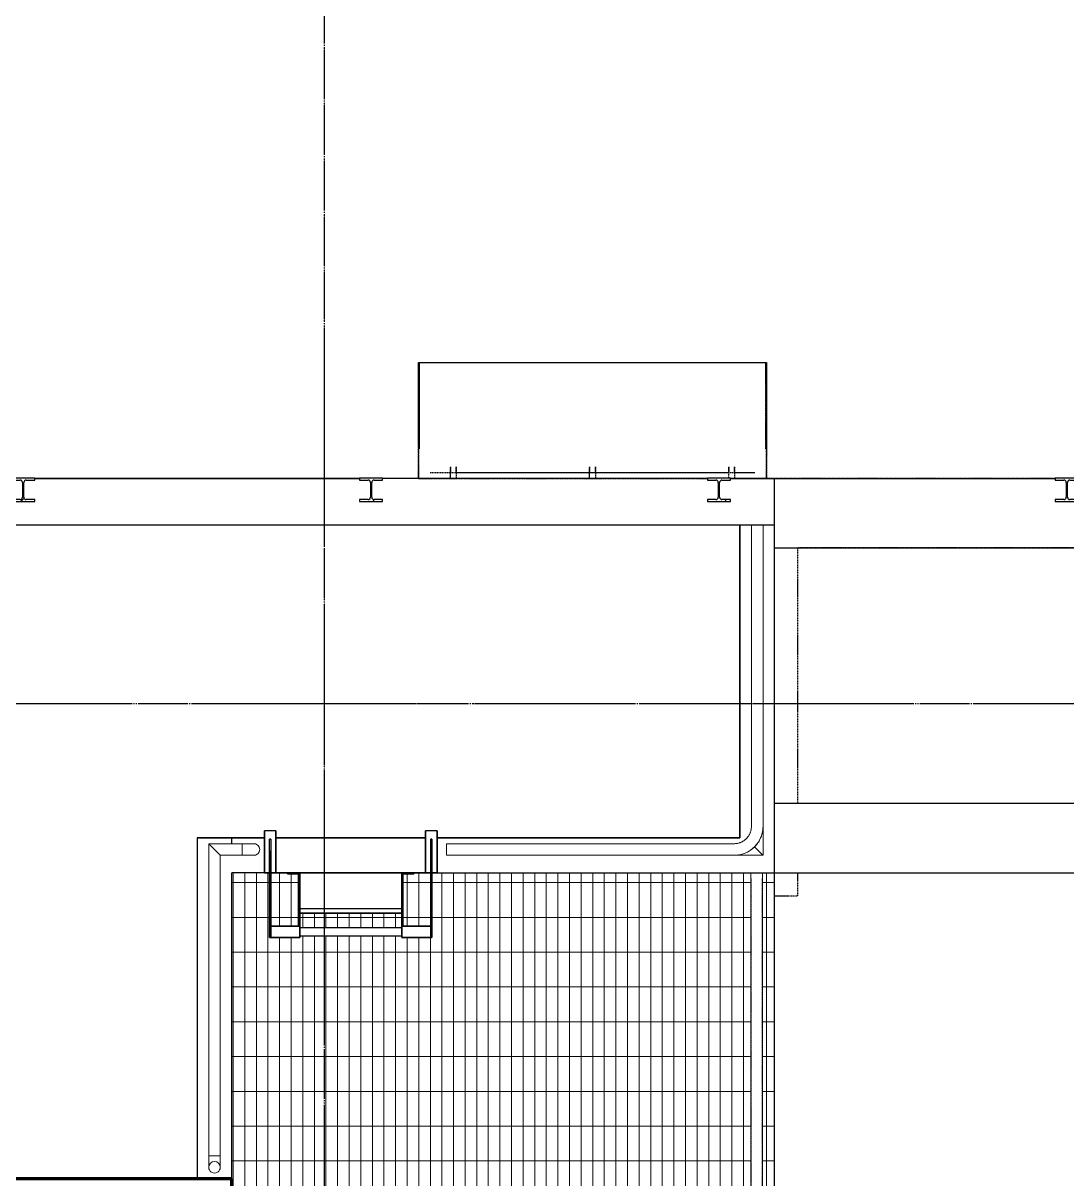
# Model space of a CAD drawing. Header units: millimetres. Extents: x -4391136 to -1798569, y -886572 to -291056.
# Drawn here: x -2736143 to -2731643, y -498699 to -493716 of the extents above; entities that cross this region are included whole.
import ezdxf
from ezdxf.enums import TextEntityAlignment as Align

# ---------------------------------------------------------------- set-up
doc = ezdxf.new("R2010")
doc.units = ezdxf.units.MM
for name, pattern in [('CENTER', [50.8, 31.75, -6.35, 6.35, -6.35]), ('TA_GL_000.70000', [1.925, 0.7, -0.175, 0.175, -0.175, 0.7]), ('Xref-C-1-PP17-AR-2214-01-B$0$DPA_Grid _ Level 100', [10, 5.5, -1.6, 1.3, -1.6]), ('Xref-C-1-PP17-AR-2214-01-B$0$Hidden', [7.1438, 4.7625, -2.3813])]:
    doc.linetypes.add(name, pattern=pattern)
doc.layers.add('000 - 0_HIDE_OBJ_FRAMING_DEF_DIMS', color=7, linetype='Continuous', plot=False)
for name, color, linetype in [('000 - 0_SYM_DWG_GRID-BUBBLE_MAIN_COLOR_1', 7, 'Continuous'), ('000 - 0_SYM_DWG_GRIDLINE_MAIN_COLOR_251', 7, 'Continuous'), ('000 - GRID', 7, 'CENTER'), ('_PP-Dim', 7, 'Continuous'), ('Xref-C-1-PP17-AR-2214-01-B$0$A-DETL', 7, 'Continuous'), ('Xref-C-1-PP17-AR-2214-01-B$0$A-DETL-MBND', 7, 'Xref-C-1-PP17-AR-2214-01-B$0$Hidden'), ('Xref-C-1-PP17-AR-2214-01-B$0$A-FLOR-E', 7, 'Continuous'), ('Xref-C-1-PP17-AR-2214-01-B$0$A-FLOR-HRAL', 7, 'Continuous'), ('Xref-C-1-PP17-AR-2214-01-B$0$A-FLOR-PATT', 7, 'Continuous'), ('Xref-C-1-PP17-AR-2214-01-B$0$A-GENM', 7, 'Continuous'), ('Xref-C-1-PP17-AR-2214-01-B$0$A-Wall', 7, 'Continuous'), ('Xref-C-1-PP17-AR-2214-01-B$0$S-BEAM', 7, 'Continuous'), ('Xref-C-1-PP17-AR-2214-01-B$0$S-COLS', 7, 'Continuous'), ('Xref-C-1-PP17-AR-2214-01-B$0$S-COLS-E', 7, 'Continuous'), ('Xref-C-1-PP17-AR-2214-01-B$0$WALL-E', 7, 'Continuous')]:
    doc.layers.add(name, color=color, linetype=linetype)
doc.styles.add('Arial', font='arial.ttf', dxfattribs={"height": 1500})
doc.styles.add('TA', font='', dxfattribs={"height": 4.5})
doc.styles.get('TA').set_extended_font_data('Cordia New')

# ---------------------------------------------------------------- blocks, each defined once
blk = doc.blocks.new('*U1273')
at = {"layer": '000 - 0_SYM_DWG_GRIDLINE_MAIN_COLOR_251', "color": 7, "linetype": 'ByBlock', "ltscale": 5}
blk.add_line((20, 0), (-232, 0), dxfattribs=at)
at = {"color": 7, "style": 'TA', "flags": 1}
blk.add_attdef('LOCATION', (6, -6), '', height=4.5, rotation=270, dxfattribs=at)
at = {"layer": '000 - 0_SYM_DWG_GRID-BUBBLE_MAIN_COLOR_1', "color": 7, "style": 'Arial'}
blk.add_attdef('GRID-HEAD', text='', height=4, rotation=270, dxfattribs=at).set_placement((63.75, 0), align=Align.MIDDLE_CENTER)
blk = doc.blocks.new('*U1278')
at = {"layer": '000 - 0_SYM_DWG_GRIDLINE_MAIN_COLOR_251', "color": 7, "linetype": 'ByBlock', "ltscale": 5}
blk.add_line((30, 0), (-560.5, 0), dxfattribs=at)
at = {"layer": '000 - 0_SYM_DWG_GRIDLINE_MAIN_COLOR_251', "color": 7}
blk.add_point((-530.5, 0), dxfattribs=at)
at = {"color": 7, "style": 'TA', "flags": 1}
blk.add_attdef('LOCATION', (6, -6), '', height=4.5, rotation=270, dxfattribs=at)
at = {"layer": '000 - 0_SYM_DWG_GRID-BUBBLE_MAIN_COLOR_1', "color": 7, "style": 'Arial'}
blk.add_attdef('GRID-HEAD', text='', height=4, rotation=180, dxfattribs=at).set_placement((73.75, 0), align=Align.MIDDLE_CENTER)
blk = doc.blocks.new('W-1-PP17-ENT2_REV00_20260526-152343_LOPF_MAIN_DIMS')
at = {"layer": '000 - GRID', "color": 7, "linetype": 'TA_GL_000.70000'}
for name, p, xscale, yscale, zscale, rotation in [('*U1273', (0, 0), 50.00000000000038, 50.00000000000038, 50.00000000000038, 90), ('*U1278', (-26525, -5300), 50.00000000000036, 50.00000000000036, 50.00000000000036, 180)]:
    blk.add_blockref(name, p, dxfattribs=dict(at, xscale=xscale, yscale=yscale, zscale=zscale, rotation=rotation))
blk = doc.blocks.new('Xref-C-1-PP17-AR-2214-01-B$0$Handrail Type - Handrail_Internal_-V70-ENTRANCE 2 - LOWER ROOF FLOOR PLAN01-flat-1')
at = {"layer": 'Xref-C-1-PP17-AR-2214-01-B$0$A-FLOR-HRAL', "color": 7, "lineweight": 9}
for p, q in [((-2733002.7, -495978.9), (-2733002.7, -495903.9)), ((-2732952.7, -495978.9), (-2732952.7, -495903.9)), ((-2733002.7, -497178.9), (-2733002.7, -495978.9)), ((-2732952.7, -497303.9), (-2732952.7, -495978.9)), ((-2734292.7, -497253.9), (-2734217.7, -497253.9)), ((-2734217.7, -497253.9), (-2733077.7, -497253.9)), ((-2734292.7, -497303.9), (-2734217.7, -497303.9)), ((-2734217.7, -497303.9), (-2732952.7, -497303.9))]:
    blk.add_line(p, q, dxfattribs=at)
blk = doc.blocks.new('Xref-C-1-PP17-AR-2214-01-B$0$Handrail Type - Handrail_Internal_-27241056-ENTRANCE 2 - LOWER ROOF FLOOR PLAN01-flat-1')
at = {"layer": 'Xref-C-1-PP17-AR-2214-01-B$0$A-FLOR-HRAL', "color": 7, "lineweight": 9}
for p, q in [((-2733002.7, -495903.9), (-2733002.7, -495978.9)), ((-2732952.7, -495978.9), (-2732952.7, -495903.9)), ((-2733002.7, -495978.9), (-2733002.7, -497178.9)), ((-2732952.7, -497303.9), (-2732952.7, -495978.9)), ((-2734217.7, -497253.9), (-2734292.7, -497253.9)), ((-2733077.7, -497253.9), (-2734217.7, -497253.9)), ((-2732953.6, -497303.1), (-2732990, -497266.7)), ((-2732990, -497266.7), (-2732978.2, -497278.5)), ((-2732977.7, -497278.9), (-2732953.6, -497303.1)), ((-2734292.7, -497303.9), (-2734217.7, -497303.9)), ((-2734217.7, -497303.9), (-2732952.7, -497303.9))]:
    blk.add_line(p, q, dxfattribs=at)
blk = doc.blocks.new('Xref-C-1-PP17-AR-2214-01-B$0$Handrail Type - Handrail_Internal_-27064389-ENTRANCE 2 - LOWER ROOF FLOOR PLAN01-flat-1')
at = {"layer": 'Xref-C-1-PP17-AR-2214-01-B$0$A-DETL-MBND', "color": 7}
for p, q in [((-2733004.9, -497403.9), (-2733004.9, -497478.9)), ((-2732954.9, -497478.9), (-2732954.9, -497403.9)), ((-2733004.9, -497478.9), (-2733004.9, -501848.9)), ((-2732954.9, -501848.9), (-2732954.9, -497478.9)), ((-2733004.9, -501848.9), (-2733004.9, -501923.9)), ((-2732954.9, -501923.9), (-2732954.9, -501848.9))]:
    blk.add_line(p, q, dxfattribs=at)
blk = doc.blocks.new('Xref-C-1-PP17-AR-2214-01-B$0$DPA_RF_LEDGE - Ledge-27910332-ENTRANCE 2 - LOWER ROOF FLOOR PLAN01-flat-1')
at = {"layer": 'Xref-C-1-PP17-AR-2214-01-B$0$A-DETL-MBND', "color": 7}
for p, q in [((-625, 200), (-625, 600)), ((-625, 600), (-625, 575)), ((-625, 600), (-622, 600)), ((-625, 600), (-622, 600)), ((-622, 575), (-622, 600)), ((-622, 600), (-622, 227)), ((-622, 227), (-622, 600)), ((-622, 600), (-622, 575)), ((-622, 600), (872, 600)), ((-622, 600), (872, 600)), ((872, 227), (872, 600)), ((872, 600), (872, 575)), ((872, 600), (875, 600)), ((872, 600), (875, 600)), ((872, 575), (872, 600)), ((872, 600), (872, 227)), ((875, 575), (875, 600)), ((875, 600), (875, 200)), ((-625, 575), (-625, 565)), ((-625, 565), (-625, 100)), ((-622, 578), (-622, 597)), ((-622, 597), (-622, 227)), ((-622, 555), (-622, 580)), ((-622, 580), (-622, 555)), ((-622, 578), (-622, 557)), ((-622, 557), (-622, 578)), ((-622, 562), (-622, 578)), ((-622, 565), (-622, 575)), ((-622, 575), (-622, 565)), ((-622, 227), (-622, 565)), ((-622, 565), (-622, 227)), ((-622, 227), (-622, 562)), ((872, 227), (872, 597)), ((872, 597), (872, 578)), ((872, 555), (872, 580)), ((872, 580), (872, 555)), ((872, 578), (872, 557)), ((872, 557), (872, 578)), ((872, 578), (872, 562)), ((872, 575), (872, 565)), ((872, 565), (872, 575)), ((872, 565), (872, 227)), ((872, 227), (872, 565)), ((872, 562), (872, 227)), ((875, 565), (875, 575)), ((875, 100), (875, 565)), ((-625, 100), (-625, 200)), ((875, 200), (875, 100)), ((-487.5, 100), (-487.5, 150)), ((-487.5, 150), (-487.5, 125)), ((-462.5, 125), (-462.5, 150)), ((-462.5, 150), (-462.5, 100)), ((112.5, 100), (112.5, 150)), ((112.5, 150), (112.5, 125)), ((137.5, 125), (137.5, 150)), ((137.5, 150), (137.5, 100)), ((712.5, 100.5), (712.5, 150)), ((712.5, 150), (712.5, 125)), ((737.5, 125), (737.5, 150)), ((737.5, 150), (737.5, 100)), ((-622, 100), (-625, 100)), ((-625, 100), (-622, 100)), ((620, 100), (-622, 100)), ((-622, 100), (620, 100)), ((-622, 100), (620, 100)), ((-622, 100), (620, 100)), ((-575, 125), (-487.5, 125)), ((-575, 125), (825, 125)), ((-462.5, 100), (-487.5, 100)), ((-487.5, 100), (-462.5, 100)), ((-462.5, 125), (112.5, 125)), ((137.5, 100), (112.5, 100)), ((112.5, 100), (137.5, 100)), ((137.5, 125), (712.5, 125)), ((737.5, 100), (720, 100)), ((720, 100), (737.5, 100)), ((872, 100), (720, 100)), ((720, 100), (872, 100)), ((720, 100), (872, 100)), ((720, 100), (872, 100)), ((737.5, 125), (825, 125)), ((875, 100), (872, 100)), ((872, 100), (875, 100))]:
    blk.add_line(p, q, dxfattribs=at)
blk = doc.blocks.new('Xref-C-1-PP17-AR-2214-01-B$0$Top Rail Type - Top Rail_Internal_-V59-ENTRANCE 2 - LOWER ROOF FLOOR PLAN01-flat-1')
at = {"layer": 'Xref-C-1-PP17-AR-2214-01-B$0$A-FLOR-HRAL', "color": 7, "lineweight": 9}
for p, q in [((-2733002.7, -495878.9), (-2732952.7, -495878.9)), ((-2733002.7, -495978.9), (-2733002.7, -495878.9)), ((-2732952.7, -495978.9), (-2732952.7, -495878.9)), ((-2733002.7, -497178.9), (-2733002.7, -495978.9)), ((-2732952.7, -497178.9), (-2732952.7, -495978.9)), ((-2734317.7, -497253.9), (-2734317.7, -497303.9)), ((-2734317.7, -497253.9), (-2734217.7, -497253.9)), ((-2734217.7, -497253.9), (-2733077.7, -497253.9)), ((-2734317.7, -497303.9), (-2734217.7, -497303.9)), ((-2734217.7, -497303.9), (-2733077.7, -497303.9))]:
    blk.add_line(p, q, dxfattribs=at)
for radius in [125, 75]:
    blk.add_arc((-2733077.7, -497178.9), radius, 270, 0, dxfattribs=at)
blk = doc.blocks.new('Xref-C-1-PP17-AR-2214-01-B$0$Top Rail Type - Top Rail_Internal_-19709280-ENTRANCE 2 - LOWER ROOF FLOOR PLAN01-flat-1')
at = {"layer": 'Xref-C-1-PP17-AR-2214-01-B$0$A-FLOR-HRAL', "color": 7, "lineweight": 9}
for p, q in [((-2733002.7, -495978.9), (-2733002.7, -497178.9)), ((-2732952.7, -497178.9), (-2732952.7, -495978.9)), ((-2733077.7, -497253.9), (-2734217.7, -497253.9)), ((-2734217.7, -497303.9), (-2733077.7, -497303.9))]:
    blk.add_line(p, q, dxfattribs=at)
at = {"layer": 'Xref-C-1-PP17-AR-2214-01-B$0$A-FLOR-HRAL', "color": 7, "lineweight": 9, "flags": 128}
for points in [[(-2733002.7, -495903.9), (-2733002.7, -495904), (-2733002.7, -495904.2), (-2733002.7, -495904.5), (-2733002.7, -495904.9), (-2733002.7, -495905.4), (-2733002.7, -495906.1), (-2733002.7, -495906.9), (-2733002.7, -495907.8), (-2733002.7, -495908.8), (-2733002.7, -495909.9), (-2733002.7, -495911.1), (-2733002.7, -495912.4), (-2733002.7, -495913.9), (-2733002.7, -495915.4), (-2733002.7, -495917), (-2733002.7, -495918.8), (-2733002.7, -495920.6), (-2733002.7, -495922.6), (-2733002.7, -495924.6), (-2733002.7, -495926.7), (-2733002.7, -495928.9), (-2733002.7, -495931.2), (-2733002.7, -495933.5), (-2733002.7, -495935.9), (-2733002.7, -495938.4), (-2733002.7, -495941), (-2733002.7, -495943.6), (-2733002.7, -495946.3), (-2733002.7, -495949), (-2733002.7, -495951.8), (-2733002.7, -495954.6), (-2733002.7, -495957.4), (-2733002.7, -495960.3), (-2733002.7, -495963.3), (-2733002.7, -495966.2), (-2733002.7, -495969.2), (-2733002.7, -495972.1), (-2733002.7, -495975.1), (-2733002.7, -495978.1), (-2733002.7, -495978.9)], [(-2732952.7, -495978.9), (-2732952.7, -495975.9), (-2732952.7, -495973), (-2732952.7, -495970), (-2732952.7, -495967), (-2732952.7, -495964), (-2732952.7, -495961.1), (-2732952.7, -495958.2), (-2732952.7, -495955.4), (-2732952.7, -495952.5), (-2732952.7, -495949.7), (-2732952.7, -495947), (-2732952.7, -495944.3), (-2732952.7, -495941.7), (-2732952.7, -495939.1), (-2732952.7, -495936.6), (-2732952.7, -495934.2), (-2732952.7, -495931.8), (-2732952.7, -495929.5), (-2732952.7, -495927.3), (-2732952.7, -495925.1), (-2732952.7, -495923.1), (-2732952.7, -495921.1), (-2732952.7, -495919.3), (-2732952.7, -495917.5), (-2732952.7, -495915.8), (-2732952.7, -495914.3), (-2732952.7, -495912.8), (-2732952.7, -495911.4), (-2732952.7, -495910.2), (-2732952.7, -495909), (-2732952.7, -495908), (-2732952.7, -495907.1), (-2732952.7, -495906.3), (-2732952.7, -495905.6), (-2732952.7, -495905), (-2732952.7, -495904.6), (-2732952.7, -495904.3), (-2732952.7, -495904), (-2732952.7, -495904), (-2732952.7, -495903.9)], [(-2733077.7, -497303.9), (-2733072.7, -497303.8), (-2733067.8, -497303.5), (-2733062.8, -497303), (-2733057.8, -497302.4), (-2733052.9, -497301.5), (-2733048, -497300.4), (-2733043.2, -497299.1), (-2733038.4, -497297.6), (-2733033.7, -497295.9), (-2733029.1, -497294.1), (-2733024.5, -497292), (-2733020, -497289.8), (-2733015.6, -497287.4), (-2733011.3, -497284.9), (-2733007.2, -497282.1), (-2733003.1, -497279.2), (-2732999.1, -497276.1), (-2732995.3, -497272.9), (-2732991.6, -497269.6), (-2732988.1, -497266), (-2732984.7, -497262.4), (-2732981.4, -497258.6), (-2732978.3, -497254.7), (-2732975.3, -497250.6), (-2732972.6, -497246.5), (-2732969.9, -497242.2), (-2732967.5, -497237.9), (-2732965.2, -497233.4), (-2732963.1, -497228.9), (-2732961.2, -497224.2), (-2732959.5, -497219.5), (-2732958, -497214.8), (-2732956.7, -497210), (-2732955.5, -497205.1), (-2732954.6, -497200.2), (-2732953.8, -497195.2), (-2732953.3, -497190.3), (-2732952.9, -497185.3), (-2732952.8, -497180.3), (-2732952.7, -497178.9)], [(-2733002.7, -497178.9), (-2733002.8, -497181.9), (-2733003, -497184.9), (-2733003.3, -497187.9), (-2733003.7, -497190.9), (-2733004.2, -497193.8), (-2733004.9, -497196.8), (-2733005.7, -497199.7), (-2733006.6, -497202.5), (-2733007.6, -497205.4), (-2733008.7, -497208.2), (-2733009.9, -497210.9), (-2733011.2, -497213.6), (-2733012.7, -497216.2), (-2733014.2, -497218.8), (-2733015.8, -497221.3), (-2733017.6, -497223.7), (-2733019.4, -497226.1), (-2733021.4, -497228.4), (-2733023.4, -497230.6), (-2733025.5, -497232.7), (-2733027.7, -497234.8), (-2733030, -497236.8), (-2733032.3, -497238.6), (-2733034.7, -497240.4), (-2733037.2, -497242.1), (-2733039.8, -497243.6), (-2733042.4, -497245.1), (-2733045.1, -497246.5), (-2733047.8, -497247.7), (-2733050.6, -497248.8), (-2733053.4, -497249.9), (-2733056.2, -497250.8), (-2733059.1, -497251.6), (-2733062.1, -497252.3), (-2733065, -497252.9), (-2733068, -497253.3), (-2733070.9, -497253.6), (-2733073.9, -497253.8), (-2733076.9, -497253.9), (-2733077.7, -497253.9)], [(-2734217.7, -497253.9), (-2734220.7, -497253.9), (-2734223.7, -497253.9), (-2734226.7, -497253.9), (-2734229.7, -497253.9), (-2734232.6, -497253.9), (-2734235.6, -497253.9), (-2734238.5, -497253.9), (-2734241.3, -497253.9), (-2734244.2, -497253.9), (-2734247, -497253.9), (-2734249.7, -497253.9), (-2734252.4, -497253.9), (-2734255, -497253.9), (-2734257.6, -497253.9), (-2734260.1, -497253.9), (-2734262.5, -497253.9), (-2734264.9, -497253.9), (-2734267.2, -497253.9), (-2734269.4, -497253.9), (-2734271.5, -497253.9), (-2734273.6, -497253.9), (-2734275.6, -497253.9), (-2734277.4, -497253.9), (-2734279.2, -497253.9), (-2734280.9, -497253.9), (-2734282.4, -497253.9), (-2734283.9, -497253.9), (-2734285.3, -497253.9), (-2734286.5, -497253.9), (-2734287.6, -497253.9), (-2734288.7, -497253.9), (-2734289.6, -497253.9), (-2734290.4, -497253.9), (-2734291.1, -497253.9), (-2734291.7, -497253.9), (-2734292.1, -497253.9), (-2734292.4, -497253.9), (-2734292.6, -497253.9), (-2734292.7, -497253.9), (-2734292.7, -497253.9)], [(-2734292.7, -497303.9), (-2734292.7, -497303.9), (-2734292.5, -497303.9), (-2734292.2, -497303.9), (-2734291.8, -497303.9), (-2734291.2, -497303.9), (-2734290.6, -497303.9), (-2734289.8, -497303.9), (-2734288.9, -497303.9), (-2734287.9, -497303.9), (-2734286.8, -497303.9), (-2734285.6, -497303.9), (-2734284.3, -497303.9), (-2734282.8, -497303.9), (-2734281.3, -497303.9), (-2734279.6, -497303.9), (-2734277.9, -497303.9), (-2734276.1, -497303.9), (-2734274.1, -497303.9), (-2734272.1, -497303.9), (-2734270, -497303.9), (-2734267.8, -497303.9), (-2734265.5, -497303.9), (-2734263.2, -497303.9), (-2734260.8, -497303.9), (-2734258.3, -497303.9), (-2734255.7, -497303.9), (-2734253.1, -497303.9), (-2734250.4, -497303.9), (-2734247.7, -497303.9), (-2734244.9, -497303.9), (-2734242.1, -497303.9), (-2734239.2, -497303.9), (-2734236.4, -497303.9), (-2734233.4, -497303.9), (-2734230.5, -497303.9), (-2734227.5, -497303.9), (-2734224.5, -497303.9), (-2734221.6, -497303.9), (-2734218.6, -497303.9), (-2734217.7, -497303.9)]]:
    blk.add_lwpolyline(points, dxfattribs=at)
blk = doc.blocks.new('Xref-C-1-PP17-AR-2214-01-B$0$H-Wide Flange-Column - H100x100x17_2-V86-ENTRANCE 2 - LOWER ROOF FLOOR PLAN01-flat-1')
at = {"layer": 'Xref-C-1-PP17-AR-2214-01-B$0$S-COLS-E', "lineweight": 9}
h = blk.add_hatch(dxfattribs=at)
h.set_pattern_fill('ACET-2D-FP_45', angle=180, style=0, pattern_type=2)
h.set_pattern_definition([(45, (2731642.74, 495728.44), (-251.44717, 251.44717), []), (45, (2731642.74, 496109.44), (-251.44717, 251.44717), [])])
h.paths.add_polyline_path([(-50, -50), (-0.1, -50), (50, -50), (50, -42), (13, -42), (5.9, -39.1), (3, -32), (3, 32), (5.9, 39.1), (13, 42), (50, 42), (50, 50), (-50, 50), (-50, 42), (-13, 42), (-5.9, 39.1), (-3, 32), (-3, -32), (-5.9, -39.1), (-13, -42), (-50, -42)])
at = {"layer": 'Xref-C-1-PP17-AR-2214-01-B$0$S-COLS', "color": 7}
for p, q in [((50, 50), (-50, 50)), ((-50, 50), (-50, 42)), ((50, 42), (50, 50)), ((-50, 42), (-13, 42)), ((-3, 32), (-3, -32)), ((3, -32), (3, 32)), ((13, 42), (50, 42)), ((-13, -42), (-50, -42)), ((-50, -42), (-50, -50)), ((50, -42), (13, -42)), ((50, -50), (50, -42)), ((-50, -50), (50, -50))]:
    blk.add_line(p, q, dxfattribs=at)
for centre, start, end in [((-13, 32), 0, 90), ((13, 32), 90, 180), ((-13, -32), 270, 0), ((13, -32), 180, 270)]:
    blk.add_arc(centre, 10, start, end, dxfattribs=at)
blk = doc.blocks.new('Xref-C-1-PP17-AR-2214-01-B$0$H-Wide Flange-Column - H100x100x17_2-V85-ENTRANCE 2 - LOWER ROOF FLOOR PLAN01-flat-1')
at = {"layer": 'Xref-C-1-PP17-AR-2214-01-B$0$S-COLS-E', "lineweight": 9}
h = blk.add_hatch(dxfattribs=at)
h.set_pattern_fill('ACET-2D-FP_44', angle=180, style=0, pattern_type=2)
h.set_pattern_definition([(45, (2733142.74, 495728.44), (-251.44717, 251.44717), []), (45, (2733142.74, 496109.44), (-251.44717, 251.44717), [])])
h.paths.add_polyline_path([(-50, -42), (-50, -50), (50, -50), (50, -42), (13, -42), (5.9, -39.1), (3, -32), (3, 32), (5.9, 39.1), (13, 42), (50, 42), (50, 50), (-50, 50), (-50, 42), (-13, 42), (-5.9, 39.1), (-3, 32), (-3, -32), (-5.9, -39.1), (-13, -42)])
at = {"layer": 'Xref-C-1-PP17-AR-2214-01-B$0$S-COLS', "color": 7}
for p, q in [((50, 50), (-50, 50)), ((-50, 50), (-50, 42)), ((50, 42), (50, 50)), ((-50, 42), (-13, 42)), ((-3, 32), (-3, -32)), ((3, -32), (3, 32)), ((13, 42), (50, 42)), ((-13, -42), (-50, -42)), ((-50, -42), (-50, -50)), ((50, -42), (13, -42)), ((50, -50), (50, -42)), ((-50, -50), (50, -50))]:
    blk.add_line(p, q, dxfattribs=at)
for centre, start, end in [((-13, 32), 0, 90), ((13, 32), 90, 180), ((-13, -32), 270, 0), ((13, -32), 180, 270)]:
    blk.add_arc(centre, 10, start, end, dxfattribs=at)
blk = doc.blocks.new('Xref-C-1-PP17-AR-2214-01-B$0$H-Wide Flange-Column - H100x100x17_2-V84-ENTRANCE 2 - LOWER ROOF FLOOR PLAN01-flat-1')
at = {"layer": 'Xref-C-1-PP17-AR-2214-01-B$0$S-COLS-E', "lineweight": 9}
h = blk.add_hatch(dxfattribs=at)
h.set_pattern_fill('ACET-2D-FP_43', angle=180, style=0, pattern_type=2)
h.set_pattern_definition([(45, (2734642.74, 495728.44), (-251.44717, 251.44717), []), (45, (2734642.74, 496109.44), (-251.44717, 251.44717), [])])
h.paths.add_polyline_path([(-50, -42), (-50, -50), (50, -50), (50, -42), (13, -42), (5.9, -39.1), (3, -32), (3, 32), (5.9, 39.1), (13, 42), (50, 42), (50, 50), (-50, 50), (-50, 42), (-13, 42), (-5.9, 39.1), (-3, 32), (-3, -32), (-5.9, -39.1), (-13, -42)])
at = {"layer": 'Xref-C-1-PP17-AR-2214-01-B$0$S-COLS', "color": 7}
for p, q in [((50, 50), (-50, 50)), ((-50, 50), (-50, 42)), ((50, 42), (50, 50)), ((-50, 42), (-13, 42)), ((-3, 32), (-3, -32)), ((3, -32), (3, 32)), ((13, 42), (50, 42)), ((-13, -42), (-50, -42)), ((-50, -42), (-50, -50)), ((50, -42), (13, -42)), ((50, -50), (50, -42)), ((-50, -50), (50, -50))]:
    blk.add_line(p, q, dxfattribs=at)
for centre, start, end in [((-13, 32), 0, 90), ((13, 32), 90, 180), ((-13, -32), 270, 0), ((13, -32), 180, 270)]:
    blk.add_arc(centre, 10, start, end, dxfattribs=at)
blk = doc.blocks.new('Xref-C-1-PP17-AR-2214-01-B$0$H-Wide Flange-Column - H100x100x17_2-V83-ENTRANCE 2 - LOWER ROOF FLOOR PLAN01-flat-1')
at = {"layer": 'Xref-C-1-PP17-AR-2214-01-B$0$S-COLS-E', "lineweight": 9}
h = blk.add_hatch(dxfattribs=at)
h.set_pattern_fill('ACET-2D-FP_42', angle=180, style=0, pattern_type=2)
h.set_pattern_definition([(45, (2736142.74, 495728.44), (-251.44717, 251.44717), []), (45, (2736142.74, 496109.44), (-251.44717, 251.44717), [])])
h.paths.add_polyline_path([(-50, -42), (-50, -50), (50, -50), (50, -42), (13, -42), (5.9, -39.1), (3, -32), (3, 32), (5.9, 39.1), (13, 42), (50, 42), (50, 50), (-50, 50), (-50, 42), (-13, 42), (-5.9, 39.1), (-3, 32), (-3, -32), (-5.9, -39.1), (-13, -42)])
at = {"layer": 'Xref-C-1-PP17-AR-2214-01-B$0$S-COLS', "color": 7}
for p, q in [((50, 50), (-50, 50)), ((-50, 50), (-50, 42)), ((50, 42), (50, 50)), ((-50, 42), (-13, 42)), ((-3, 32), (-3, -32)), ((3, -32), (3, 32)), ((13, 42), (50, 42)), ((-13, -42), (-50, -42)), ((-50, -42), (-50, -50)), ((50, -42), (13, -42)), ((50, -50), (50, -42)), ((-50, -50), (50, -50))]:
    blk.add_line(p, q, dxfattribs=at)
for centre, start, end in [((-13, 32), 0, 90), ((13, 32), 90, 180), ((-13, -32), 270, 0), ((13, -32), 180, 270)]:
    blk.add_arc(centre, 10, start, end, dxfattribs=at)
blk = doc.blocks.new('Xref-C-1-PP17-AR-2214-01-B$0$Top Rail Type - Top Rail_Internal_-V30-ENTRANCE 2 - LOWER ROOF FLOOR PLAN01-flat-1')
at = {"layer": 'Xref-C-1-PP17-AR-2214-01-B$0$A-FLOR-HRAL', "color": 7, "lineweight": 9}
for p, q in [((-2733004.9, -497378.9), (-2732954.9, -497378.9)), ((-2733004.9, -497478.9), (-2733004.9, -497378.9)), ((-2732954.9, -497478.9), (-2732954.9, -497378.9)), ((-2733004.9, -501848.9), (-2733004.9, -497478.9)), ((-2732954.9, -501848.9), (-2732954.9, -497478.9)), ((-2733004.9, -501948.9), (-2733004.9, -501848.9)), ((-2732954.9, -501948.9), (-2732954.9, -501848.9)), ((-2733004.9, -501948.9), (-2732954.9, -501948.9))]:
    blk.add_line(p, q, dxfattribs=at)
blk = doc.blocks.new('Xref-C-1-PP17-AR-2214-01-B$0$Top Rail Type - Top Rail_Internal_-12767179-ENTRANCE 2 - LOWER ROOF FLOOR PLAN01-flat-1')
at = {"layer": 'Xref-C-1-PP17-AR-2214-01-B$0$A-FLOR-HRAL', "color": 7, "lineweight": 9}
for p, q in [((-2733004.9, -497478.9), (-2733004.9, -501848.9)), ((-2732954.9, -501848.9), (-2732954.9, -497478.9))]:
    blk.add_line(p, q, dxfattribs=at)
at = {"layer": 'Xref-C-1-PP17-AR-2214-01-B$0$A-FLOR-HRAL', "color": 7, "lineweight": 9, "flags": 128}
for points in [[(-2733004.9, -497403.9), (-2733004.9, -497404), (-2733004.9, -497404.2), (-2733004.9, -497404.5), (-2733004.9, -497404.9), (-2733004.9, -497405.4), (-2733004.9, -497406.1), (-2733004.9, -497406.9), (-2733004.9, -497407.8), (-2733004.9, -497408.8), (-2733004.9, -497409.9), (-2733004.9, -497411.1), (-2733004.9, -497412.4), (-2733004.9, -497413.9), (-2733004.9, -497415.4), (-2733004.9, -497417), (-2733004.9, -497418.8), (-2733004.9, -497420.6), (-2733004.9, -497422.6), (-2733004.9, -497424.6), (-2733004.9, -497426.7), (-2733004.9, -497428.9), (-2733004.9, -497431.2), (-2733004.9, -497433.5), (-2733004.9, -497435.9), (-2733004.9, -497438.4), (-2733004.9, -497441), (-2733004.9, -497443.6), (-2733004.9, -497446.3), (-2733004.9, -497449), (-2733004.9, -497451.8), (-2733004.9, -497454.6), (-2733004.9, -497457.4), (-2733004.9, -497460.3), (-2733004.9, -497463.3), (-2733004.9, -497466.2), (-2733004.9, -497469.2), (-2733004.9, -497472.1), (-2733004.9, -497475.1), (-2733004.9, -497478.1), (-2733004.9, -497478.9)], [(-2732954.9, -497478.9), (-2732954.9, -497475.9), (-2732954.9, -497473), (-2732954.9, -497470), (-2732954.9, -497467), (-2732954.9, -497464), (-2732954.9, -497461.1), (-2732954.9, -497458.2), (-2732954.9, -497455.4), (-2732954.9, -497452.5), (-2732954.9, -497449.7), (-2732954.9, -497447), (-2732954.9, -497444.3), (-2732954.9, -497441.7), (-2732954.9, -497439.1), (-2732954.9, -497436.6), (-2732954.9, -497434.2), (-2732954.9, -497431.8), (-2732954.9, -497429.5), (-2732954.9, -497427.3), (-2732954.9, -497425.1), (-2732954.9, -497423.1), (-2732954.9, -497421.1), (-2732954.9, -497419.3), (-2732954.9, -497417.5), (-2732954.9, -497415.8), (-2732954.9, -497414.3), (-2732954.9, -497412.8), (-2732954.9, -497411.4), (-2732954.9, -497410.2), (-2732954.9, -497409), (-2732954.9, -497408), (-2732954.9, -497407.1), (-2732954.9, -497406.3), (-2732954.9, -497405.6), (-2732954.9, -497405), (-2732954.9, -497404.6), (-2732954.9, -497404.3), (-2732954.9, -497404), (-2732954.9, -497404), (-2732954.9, -497403.9)], [(-2733004.9, -501848.9), (-2733004.9, -501851.9), (-2733004.9, -501854.9), (-2733004.9, -501857.9), (-2733004.9, -501860.9), (-2733004.9, -501863.8), (-2733004.9, -501866.8), (-2733004.9, -501869.7), (-2733004.9, -501872.5), (-2733004.9, -501875.4), (-2733004.9, -501878.2), (-2733004.9, -501880.9), (-2733004.9, -501883.6), (-2733004.9, -501886.2), (-2733004.9, -501888.8), (-2733004.9, -501891.3), (-2733004.9, -501893.7), (-2733004.9, -501896.1), (-2733004.9, -501898.4), (-2733004.9, -501900.6), (-2733004.9, -501902.7), (-2733004.9, -501904.8), (-2733004.9, -501906.8), (-2733004.9, -501908.6), (-2733004.9, -501910.4), (-2733004.9, -501912.1), (-2733004.9, -501913.6), (-2733004.9, -501915.1), (-2733004.9, -501916.5), (-2733004.9, -501917.7), (-2733004.9, -501918.8), (-2733004.9, -501919.9), (-2733004.9, -501920.8), (-2733004.9, -501921.6), (-2733004.9, -501922.3), (-2733004.9, -501922.9), (-2733004.9, -501923.3), (-2733004.9, -501923.6), (-2733004.9, -501923.8), (-2733004.9, -501923.9), (-2733004.9, -501923.9)], [(-2732954.9, -501923.9), (-2732954.9, -501923.9), (-2732954.9, -501923.7), (-2732954.9, -501923.4), (-2732954.9, -501923), (-2732954.9, -501922.5), (-2732954.9, -501921.8), (-2732954.9, -501921), (-2732954.9, -501920.1), (-2732954.9, -501919.1), (-2732954.9, -501918), (-2732954.9, -501916.8), (-2732954.9, -501915.5), (-2732954.9, -501914), (-2732954.9, -501912.5), (-2732954.9, -501910.8), (-2732954.9, -501909.1), (-2732954.9, -501907.3), (-2732954.9, -501905.3), (-2732954.9, -501903.3), (-2732954.9, -501901.2), (-2732954.9, -501899), (-2732954.9, -501896.7), (-2732954.9, -501894.4), (-2732954.9, -501892), (-2732954.9, -501889.5), (-2732954.9, -501886.9), (-2732954.9, -501884.3), (-2732954.9, -501881.6), (-2732954.9, -501878.9), (-2732954.9, -501876.1), (-2732954.9, -501873.3), (-2732954.9, -501870.5), (-2732954.9, -501867.6), (-2732954.9, -501864.6), (-2732954.9, -501861.7), (-2732954.9, -501858.7), (-2732954.9, -501855.7), (-2732954.9, -501852.8), (-2732954.9, -501849.8), (-2732954.9, -501848.9)]]:
    blk.add_lwpolyline(points, dxfattribs=at)
blk = doc.blocks.new('Xref-C-1-PP17-AR-2214-01-B$0$DPA_GM-Cat Ladder - H2700-19600415-ENTRANCE 2 - LOWER ROOF FLOOR PLAN01-flat-1')
at = {"layer": 'Xref-C-1-PP17-AR-2214-01-B$0$A-GENM', "color": 7}
for p, q in [((-497.5, -50), (-497.5, 130)), ((-497.5, 130), (-497.5, -45)), ((-447.5, 130), (-497.5, 130)), ((-447.5, 130), (-497.5, 130)), ((-447.5, -45), (-447.5, 130)), ((-447.5, 130), (-447.5, -50)), ((197.5, -50), (197.5, 130)), ((197.5, 130), (197.5, -45)), ((247.5, 130), (197.5, 130)), ((247.5, 130), (197.5, 130)), ((247.5, -45), (247.5, 130)), ((247.5, 130), (247.5, -50)), ((-470, 95), (-475, 95)), ((-475, -5), (-475, 95)), ((-470, 95), (-470, -5)), ((225, 95), (220, 95)), ((220, -5), (220, 95)), ((225, 95), (225, -5)), ((-475, 45), (-475, -5)), ((-470, -5), (-470, 45)), ((220, 45), (220, -5)), ((225, -5), (225, 45)), ((-475, -230), (-475, -5)), ((-475, -5), (-475, -230)), ((-470, -230), (-470, -5)), ((-470, -5), (-470, -230)), ((220, -5), (220, -230)), ((220, -230), (220, -5)), ((225, -5), (225, -230)), ((225, -230), (225, -5)), ((-497.5, -50), (-475, -50)), ((-475, -50), (-497.5, -50)), ((-470, -50), (-447.5, -50)), ((-447.5, -50), (-470, -50)), ((-397.5, -55), (-397.5, -50)), ((-397.5, -50), (-397.5, -55)), ((-397.5, -50), (-345, -50)), ((-397.5, -50), (-345, -50)), ((-397.5, -55), (-397.5, -50)), ((-397.5, -50), (-397.5, -55)), ((-397.5, -50), (-345, -50)), ((-397.5, -50), (-345, -50)), ((-350, -55), (-397.5, -55)), ((-397.5, -55), (-350, -55)), ((-350, -55), (-397.5, -55)), ((-397.5, -55), (-350, -55)), ((-350, -280), (-350, -55)), ((-350, -55), (-350, -280)), ((-350, -280), (-350, -55)), ((-350, -55), (-350, -280)), ((-345, -50), (95, -50)), ((-345, -205), (-345, -50)), ((-345, -280), (-345, -50)), ((-345, -50), (-345, -280)), ((-345, -280), (-345, -50)), ((-345, -50), (-345, -280)), ((-345, -225), (-345, -50)), ((-345, -50), (95, -50)), ((95, -50), (-345, -50)), ((-345, -50), (-345, -225)), ((95, -205), (95, -50)), ((95, -50), (95, -280)), ((95, -50), (147.5, -50)), ((95, -50), (147.5, -50)), ((95, -280), (95, -50)), ((95, -50), (95, -280)), ((95, -50), (147.5, -50)), ((95, -50), (147.5, -50)), ((95, -280), (95, -50)), ((95, -50), (95, -225)), ((95, -225), (95, -50)), ((100, -55), (100, -280)), ((147.5, -55), (100, -55)), ((100, -55), (147.5, -55)), ((100, -280), (100, -55)), ((100, -55), (100, -280)), ((147.5, -55), (100, -55)), ((100, -55), (147.5, -55)), ((100, -280), (100, -55)), ((147.5, -55), (147.5, -50)), ((147.5, -50), (147.5, -55)), ((147.5, -55), (147.5, -50)), ((147.5, -50), (147.5, -55)), ((197.5, -50), (220, -50)), ((220, -50), (197.5, -50)), ((225, -50), (247.5, -50)), ((247.5, -50), (225, -50)), ((-475, -330), (-475, -230)), ((-475, -230), (-475, -280)), ((-470, -280), (-470, -230)), ((-470, -230), (-470, -330)), ((-345, -205), (95, -205)), ((95, -225), (-345, -225)), ((-345, -225), (95, -225)), ((220, -230), (220, -280)), ((220, -330), (220, -230)), ((225, -230), (225, -330)), ((225, -280), (225, -230)), ((-475, -280), (-475, -330)), ((-470, -330), (-470, -280)), ((-350, -280), (-470, -280)), ((-470, -280), (-345, -280)), ((-345, -280), (-350, -280)), ((-350, -280), (-345, -280)), ((-345, -280), (-350, -280)), ((-350, -280), (-345, -280)), ((-345, -280), (-350, -280)), ((-350, -280), (-345, -280)), ((-345, -280), (-350, -280)), ((-345, -330), (-345, -280)), ((-345, -280), (-345, -330)), ((-345, -280), (-345, -330)), ((-345, -330), (-345, -280)), ((95, -287.5), (-345, -287.5)), ((95, -287.5), (-345, -287.5)), ((95, -287.5), (-345, -287.5)), ((95, -287.5), (-345, -287.5)), ((95, -287.5), (-345, -287.5)), ((95, -287.5), (-345, -287.5)), ((95, -287.5), (-345, -287.5)), ((95, -287.5), (-345, -287.5)), ((95, -287.5), (-345, -287.5)), ((-345, -288.1), (-345, -321.9)), ((-345, -321.9), (-345, -288.1)), ((-345, -288.1), (-345, -321.9)), ((-345, -321.9), (-345, -288.1)), ((-345, -288.1), (-345, -321.9)), ((-345, -321.9), (-345, -288.1)), ((-345, -288.1), (-345, -321.9)), ((-345, -321.9), (-345, -288.1)), ((-345, -288.1), (-345, -321.9)), ((-345, -321.9), (-345, -288.1)), ((-345, -288.1), (-345, -321.9)), ((-345, -321.9), (-345, -288.1)), ((-345, -288.1), (-345, -321.9)), ((-345, -321.9), (-345, -288.1)), ((-345, -288.1), (-345, -321.9)), ((-345, -321.9), (-345, -288.1)), ((-345, -288.1), (-345, -321.9)), ((-345, -321.9), (-345, -288.1)), ((95, -280), (220, -280)), ((95, -280), (95, -330)), ((95, -330), (95, -280)), ((100, -280), (95, -280)), ((100, -280), (95, -280)), ((95, -280), (100, -280)), ((100, -280), (95, -280)), ((95, -280), (100, -280)), ((95, -330), (95, -280)), ((95, -280), (100, -280)), ((100, -280), (95, -280)), ((95, -280), (95, -330)), ((95, -288.1), (95, -321.9)), ((95, -321.9), (95, -288.1)), ((95, -288.1), (95, -321.9)), ((95, -321.9), (95, -288.1)), ((95, -288.1), (95, -321.9)), ((95, -321.9), (95, -288.1)), ((95, -288.1), (95, -321.9)), ((95, -321.9), (95, -288.1)), ((95, -288.1), (95, -321.9)), ((95, -321.9), (95, -288.1)), ((95, -288.1), (95, -321.9)), ((95, -321.9), (95, -288.1)), ((95, -288.1), (95, -321.9)), ((95, -321.9), (95, -288.1)), ((95, -288.1), (95, -321.9)), ((95, -321.9), (95, -288.1)), ((95, -288.1), (95, -321.9)), ((95, -321.9), (95, -288.1)), ((220, -280), (100, -280)), ((220, -280), (220, -330)), ((225, -330), (225, -280)), ((-475, -330), (-470, -330)), ((-475, -330), (-350, -330)), ((-345, -330), (-470, -330)), ((-350, -330), (-345, -330)), ((-345, -330), (-350, -330)), ((-350, -330), (-345, -330)), ((-345, -322.5), (95, -322.5)), ((-345, -322.5), (95, -322.5)), ((-345, -322.5), (95, -322.5)), ((-345, -322.5), (95, -322.5)), ((-345, -322.5), (95, -322.5)), ((-345, -322.5), (95, -322.5)), ((-345, -322.5), (95, -322.5)), ((-345, -322.5), (95, -322.5)), ((-345, -322.5), (95, -322.5)), ((220, -330), (95, -330)), ((95, -330), (100, -330)), ((100, -330), (95, -330)), ((95, -330), (100, -330)), ((100, -330), (225, -330)), ((220, -330), (225, -330))]:
    blk.add_line(p, q, dxfattribs=at)
blk = doc.blocks.new('Xref-C-1-PP17-AR-2214-01-B$0$Top Rail Type - Top Rail_Internal_-V24-ENTRANCE 2 - LOWER ROOF FLOOR PLAN01-flat-1')
at = {"layer": 'Xref-C-1-PP17-AR-2214-01-B$0$A-FLOR-HRAL', "color": 7, "lineweight": 9}
for p, q in [((-2735342.7, -497253.9), (-2735342.7, -498598.9)), ((-2735197.7, -497253.9), (-2735342.7, -497253.9)), ((-2735197.7, -497303.9), (-2735197.7, -497253.9)), ((-2735292.7, -497303.9), (-2735292.7, -498598.9)), ((-2735197.7, -497303.9), (-2735292.7, -497303.9)), ((-2735292.7, -498598.9), (-2735342.7, -498598.9))]:
    blk.add_line(p, q, dxfattribs=at)
blk = doc.blocks.new('Xref-C-1-PP17-AR-2214-01-B$0$Top Rail Type - Top Rail_Internal_-12332645-ENTRANCE 2 - LOWER ROOF FLOOR PLAN01-flat-1')
at = {"layer": 'Xref-C-1-PP17-AR-2214-01-B$0$A-FLOR-HRAL', "color": 7, "lineweight": 9}
for p, q in [((-2735342.7, -497253.9), (-2735342.7, -498598.9)), ((-2735197.7, -497253.9), (-2735342.7, -497253.9)), ((-2735293.6, -497303.1), (-2735341.9, -497254.8)), ((-2735341.9, -497254.8), (-2735318.2, -497278.5)), ((-2735317.7, -497278.9), (-2735293.6, -497303.1)), ((-2735197.7, -497254.8), (-2735197.7, -497303.1)), ((-2735197.7, -497278.5), (-2735197.7, -497254.8)), ((-2735197.7, -497303.1), (-2735197.7, -497278.9)), ((-2735292.7, -498598.9), (-2735292.7, -497303.9)), ((-2735292.7, -497303.9), (-2735197.7, -497303.9)), ((-2735341.9, -498598.9), (-2735293.6, -498598.9)), ((-2735293.6, -498598.9), (-2735341.9, -498598.9))]:
    blk.add_line(p, q, dxfattribs=at)
blk = doc.blocks.new('Xref-C-1-PP17-AR-2214-01-B$0$Railing - Post Start-V23-ENTRANCE 2 - LOWER ROOF FLOOR PLAN01-flat-1')
at = {"layer": 'Xref-C-1-PP17-AR-2214-01-B$0$A-FLOR-HRAL', "color": 7, "lineweight": 9}
for p, q in [((-50, -0.9), (-50, -24.6)), ((-50, -24.6), (-50, -0.9)), ((-50, -25), (-50, -0.9)), ((-50, -0.9), (-50, -24.6)), ((-50, -25), (-50, -49.1)), ((-50, -49.1), (-50, -25)), ((-50, -25), (-50, -49.1)), ((-50, -49.1), (-50, -25)), ((0, 0), (-24.5, 0)), ((-50, -50), (0, -50))]:
    blk.add_line(p, q, dxfattribs=at)
for points in [[(-4.8, -0.5), (-4.8, -0.5, -0.048149), (0, 0)], [(0, 0), (0, 0, 0.048194), (-4.8, -0.5)], [(-4.8, -49.5), (-4.8, -49.5, 0.048149), (0, -50)], [(0, -50), (0, -50, -0.048194), (-4.8, -49.5)]]:
    blk.add_lwpolyline(points, format="xyb", dxfattribs=at)
at = {"layer": 'Xref-C-1-PP17-AR-2214-01-B$0$A-FLOR-HRAL', "color": 7, "lineweight": 9, "flags": 128}
for points in [[(0, 0), (0, 0), (-0.2, 0), (-0.4, 0), (-0.6, 0), (-1, 0), (-1.4, 0), (-1.9, 0), (-2.5, 0), (-3.2, 0), (-3.9, 0), (-4.8, 0), (-5.7, 0), (-6.6, 0), (-7.6, 0), (-8.7, 0), (-9.9, 0), (-11.1, 0), (-12.4, 0), (-13.8, 0), (-15.2, 0), (-16.6, 0), (-18.1, 0), (-19.7, 0), (-21.3, 0), (-23, 0), (-24.7, 0), (-26.4, 0), (-28.2, 0), (-30, 0), (-31.9, 0), (-33.8, 0), (-35.7, 0), (-37.6, 0), (-39.5, 0), (-41.5, 0), (-43.5, 0), (-45.5, 0), (-47.5, 0), (-49.5, 0), (-50, 0)], [(-50, -50), (-48, -50), (-46, -50), (-44, -50), (-42, -50), (-40.1, -50), (-38.1, -50), (-36.2, -50), (-34.3, -50), (-32.4, -50), (-30.5, -50), (-28.7, -50), (-26.9, -50), (-25.2, -50), (-23.4, -50), (-21.8, -50), (-20.1, -50), (-18.6, -50), (-17, -50), (-15.6, -50), (-14.1, -50), (-12.8, -50), (-11.5, -50), (-10.2, -50), (-9, -50), (-7.9, -50), (-6.9, -50), (-5.9, -50), (-5, -50), (-4.2, -50), (-3.4, -50), (-2.7, -50), (-2.1, -50), (-1.6, -50), (-1.1, -50), (-0.7, -50), (-0.4, -50), (-0.2, -50), (-0.1, -50), (0, -50), (0, -50)]]:
    blk.add_lwpolyline(points, dxfattribs=at)
at = {"layer": 'Xref-C-1-PP17-AR-2214-01-B$0$A-FLOR-HRAL', "color": 7, "lineweight": 9}
for start, end in [(270, 90), (0.9722, 99.8473), (260.7319, 0)]:
    blk.add_arc((0, -25), 25, start, end, dxfattribs=at)
blk = doc.blocks.new('Xref-C-1-PP17-AR-2214-01-B$0$Railing - Post End-V10-ENTRANCE 2 - LOWER ROOF FLOOR PLAN01-flat-1')
at = {"layer": 'Xref-C-1-PP17-AR-2214-01-B$0$A-FLOR-HRAL', "color": 7, "lineweight": 9}
for p, q in [((0, 50), (0, 0)), ((0.9, 50), (49.1, 50)), ((49.1, 50), (0.9, 50)), ((25, 50), (0.9, 50)), ((0.9, 50), (25, 50)), ((25, 50), (49.1, 50)), ((49.1, 50), (25, 50)), ((50, 0), (50, 24.5))]:
    blk.add_line(p, q, dxfattribs=at)
at = {"layer": 'Xref-C-1-PP17-AR-2214-01-B$0$A-FLOR-HRAL', "color": 7, "lineweight": 9, "flags": 128}
for points in [[(0, 50), (0, 48), (0, 46), (0, 44), (0, 42), (0, 40.1), (0, 38.1), (0, 36.2), (0, 34.3), (0, 32.4), (0, 30.5), (0, 28.7), (0, 26.9), (0, 25.2), (0, 23.4), (0, 21.8), (0, 20.1), (0, 18.6), (0, 17), (0, 15.6), (0, 14.1), (0, 12.8), (0, 11.5), (0, 10.2), (0, 9), (0, 7.9), (0, 6.9), (0, 5.9), (0, 5), (0, 4.2), (0, 3.4), (0, 2.7), (0, 2.1), (0, 1.6), (0, 1.1), (0, 0.7), (0, 0.4), (0, 0.2), (0, 0.1), (0, 0), (0, 0)], [(50, 0), (50, 0), (50, 0.2), (50, 0.4), (50, 0.6), (50, 1), (50, 1.4), (50, 1.9), (50, 2.5), (50, 3.2), (50, 3.9), (50, 4.8), (50, 5.7), (50, 6.6), (50, 7.6), (50, 8.7), (50, 9.9), (50, 11.1), (50, 12.4), (50, 13.8), (50, 15.2), (50, 16.6), (50, 18.1), (50, 19.7), (50, 21.3), (50, 23), (50, 24.7), (50, 26.4), (50, 28.2), (50, 30), (50, 31.9), (50, 33.8), (50, 35.7), (50, 37.6), (50, 39.5), (50, 41.5), (50, 43.5), (50, 45.5), (50, 47.5), (50, 49.5), (50, 50)]]:
    blk.add_lwpolyline(points, dxfattribs=at)
at = {"layer": 'Xref-C-1-PP17-AR-2214-01-B$0$A-FLOR-HRAL', "color": 7, "lineweight": 9}
for points in [[(0.5, 4.8), (0.5, 4.8, 0.048149), (0, 0)], [(0, 0), (0, 0, -0.048194), (0.5, 4.8)], [(49.5, 4.8), (49.5, 4.8, -0.048149), (50, 0)], [(50, 0), (50, 0, 0.048194), (49.5, 4.8)]]:
    blk.add_lwpolyline(points, format="xyb", dxfattribs=at)
for start, end in [(0, 180), (170.7319, 270), (270, 9.8473)]:
    blk.add_arc((25, 0), 25, start, end, dxfattribs=at)
blk = doc.blocks.new('Xref-C-1-PP17-AR-2214-01-B$0$Railing - Railing-12332639-ENTRANCE 2 - LOWER ROOF FLOOR PLAN01-flat-1')
at = {"layer": 'Xref-C-1-PP17-AR-2214-01-B$0$A-FLOR-HRAL', "color": 7, "lineweight": 9}
for p, q in [((-2735342.7, -497253.9), (-2735342.7, -498598.9)), ((-2735197.7, -497253.9), (-2735342.7, -497253.9)), ((-2735341.9, -497254.8), (-2735318.2, -497278.5)), ((-2735318.2, -497278.5), (-2735341.9, -497254.8)), ((-2735317.7, -497278.9), (-2735293.6, -497303.1)), ((-2735293.6, -497303.1), (-2735317.7, -497278.9)), ((-2735197.7, -497278.5), (-2735197.7, -497254.8)), ((-2735197.7, -497254.8), (-2735197.7, -497278.5)), ((-2735197.7, -497303.1), (-2735197.7, -497278.9)), ((-2735197.7, -497278.9), (-2735197.7, -497303.1)), ((-2735292.7, -498598.9), (-2735292.7, -497303.9)), ((-2735292.7, -497303.9), (-2735197.7, -497303.9)), ((-2735293.6, -498598.9), (-2735341.9, -498598.9)), ((-2735341.9, -498598.9), (-2735293.6, -498598.9))]:
    blk.add_line(p, q, dxfattribs=at)
at = {"color": 7}
for name, p in [('Xref-C-1-PP17-AR-2214-01-B$0$Railing - Post Start-V23-ENTRANCE 2 - LOWER ROOF FLOOR PLAN01-flat-1', (-2735147.7, -497253.9)), ('Xref-C-1-PP17-AR-2214-01-B$0$Railing - Post End-V10-ENTRANCE 2 - LOWER ROOF FLOOR PLAN01-flat-1', (-2735342.7, -498648.9))]:
    blk.add_blockref(name, p, dxfattribs=at)
blk = doc.blocks.new('W-1-PP17-ENT2_REV00_20260526-152612_EX_LOPF-1')
at = {"layer": 'Xref-C-1-PP17-AR-2214-01-B$0$A-FLOR-PATT', "lineweight": 9}
h = blk.add_hatch(dxfattribs=at)
h.set_pattern_fill('ACET-2D-FP_19', angle=-90, style=0, pattern_type=2)
h.set_pattern_definition([(0, (-2850021.69, -514912.866), (-2e-14, 50), []), (90, (-2850021.69, -514912.87), (-150, -5e-14), [])])
h.paths.add_polyline_path([(-960, -5134.6), (-960, -5187.5), (-735, -5187.5), (-735, -5140), (-730, -5140), (-730, -5067.5), (-960, -5067.5)], flags=17)
h.paths.add_polyline_path([(-935.3, -5637.5), (-960, -5637.5), (-960, -5757.5), (-730, -5757.5), (-730, -5685), (-735, -5685), (-735, -5637.5)], flags=17)
h.paths.add_polyline_path([(-967.5, -5632.3), (-967.5, -5632.5), (-905, -5632.5), (-905, -5192.5), (-967.5, -5192.7)], flags=17)
h.paths.add_polyline_path([(-5300, -7187.9), (-5300, -7240), (-730, -7240), (-730, -7187.9)])
h.paths.add_polyline_path([(-5300, -7065), (-5300, -7091.2), (-5300, -7137.9), (-730, -7137.9), (-730, -5762.5), (-1010, -5762.5), (-1010, -5632.5), (-1002.5, -5632.5), (-1002.5, -5192.5), (-1010, -5192.5), (-1010, -5062.5), (-730, -5062.5), (-730, -4900), (-2750, -4900), (-2750, -6080), (-3550, -6080), (-3550, -4900), (-3750, -4900), (-3750, -5750), (-4210, -5750), (-5011.7, -5964.9), (-5022.8, -5923.3), (-4376.1, -5750), (-5300, -5750), (-5300, -6898.9), (-5126.7, -6252.2), (-5085.1, -6263.3)])
at = {"layer": '000 - 0_HIDE_OBJ_FRAMING_DEF_DIMS', "color": 7, "linetype": 'Xref-C-1-PP17-AR-2214-01-B$0$DPA_Grid _ Level 100'}
for p, q in [((0, 12054.7), (0, -34224.2)), ((-29475.6, -5300), (7016, -5300))]:
    blk.add_line(p, q, dxfattribs=at)
at = {"layer": 'Xref-C-1-PP17-AR-2214-01-B$0$A-DETL', "color": 7, "lineweight": 25}
for p, q in [((1120, -5705), (1470, -5705)), ((1470, -5705), (1470, -7205)), ((1470, -7205), (1120, -7205))]:
    blk.add_line(p, q, dxfattribs=at)
at = {"layer": 'Xref-C-1-PP17-AR-2214-01-B$0$A-DETL-MBND', "color": 7}
for p, q in [((970, -5000), (970, -4700)), ((970, -8450), (970, -7050)), ((-830, -7240), (-830, -7340)), ((-830, -7340), (-730, -7340)), ((-430, -7340), (670, -7340)), ((670, -9905), (670, -7340))]:
    blk.add_line(p, q, dxfattribs=at)
at = {"layer": 'Xref-C-1-PP17-AR-2214-01-B$0$A-FLOR-E', "color": 7}
for p, q in [((-2050, -4750), (-2050, -400)), ((770, -500), (770, -7090)), ((970, -5450), (970, -4050)), ((-580, -4750), (-2050, -4750)), ((-580, -4750), (-580, -5040)), ((-2750, -4900), (-730, -4900)), ((-730, -5062.5), (-730, -4900)), ((-730, -5067.5), (-730, -5757.5)), ((-580, -5735), (-580, -5090)), ((970, -6950), (970, -5550)), ((-730, -5762.5), (-730, -7240)), ((-580, -5785), (-580, -7090)), ((970, -7050), (970, -7240)), ((770, -7090), (-580, -7090)), ((-5300, -7240), (970, -7240))]:
    blk.add_line(p, q, dxfattribs=at)
at = {"layer": 'Xref-C-1-PP17-AR-2214-01-B$0$A-Wall', "color": 7, "lineweight": 70}
for p, q in [((-2050, -4900), (-2050, -200)), ((-3750, -4900), (-2050, -4900))]:
    blk.add_line(p, q, dxfattribs=at)
at = {"layer": 'Xref-C-1-PP17-AR-2214-01-B$0$S-BEAM', "color": 7}
for p, q in [((970, -4050), (970, -5450)), ((-605, -4900), (-580, -4900)), ((970, -6950), (970, -5550)), ((970, -7050), (970, -8450)), ((-730, -7165), (-730, -9805)), ((-430, -7240), (-430, -9805)), ((670, -7240), (670, -9905))]:
    blk.add_line(p, q, dxfattribs=at)
at = {"layer": 'Xref-C-1-PP17-AR-2214-01-B$0$WALL-E', "color": 7}
for p, q in [((770, -500), (770, -7240)), ((970, -4050), (970, -5450)), ((-2050, -4750), (-2050, -4899.8)), ((-580, -4750), (-2050, -4750)), ((-580, -5040), (-580, -4750)), ((-730, -5062.5), (-730, -4900)), ((-730, -5757.5), (-730, -5067.5)), ((-580, -5090), (-580, -5735)), ((970, -6950), (970, -5550)), ((-730, -5762.5), (-730, -7240)), ((-580, -7090), (-580, -5785)), ((970, -7050), (970, -8450)), ((-580, -7090), (770, -7090)), ((-730, -7240), (970, -7240))]:
    blk.add_line(p, q, dxfattribs=at)
at = {"color": 7, "rotation": 270}
for name, p in [('Xref-C-1-PP17-AR-2214-01-B$0$H-Wide Flange-Column - H100x100x17_2-V83-ENTRANCE 2 - LOWER ROOF FLOOR PLAN01-flat-1', (920.5, -4000)), ('Xref-C-1-PP17-AR-2214-01-B$0$Railing - Railing-12332639-ENTRANCE 2 - LOWER ROOF FLOOR PLAN01-flat-1', (496648.9, -2740142.7)), ('Xref-C-1-PP17-AR-2214-01-B$0$Top Rail Type - Top Rail_Internal_-V24-ENTRANCE 2 - LOWER ROOF FLOOR PLAN01-flat-1', (496648.9, -2740142.7)), ('Xref-C-1-PP17-AR-2214-01-B$0$Top Rail Type - Top Rail_Internal_-12332645-ENTRANCE 2 - LOWER ROOF FLOOR PLAN01-flat-1', (496648.9, -2740142.7)), ('Xref-C-1-PP17-AR-2214-01-B$0$DPA_GM-Cat Ladder - H2700-19600415-ENTRANCE 2 - LOWER ROOF FLOOR PLAN01-flat-1', (-680, -5537.5)), ('Xref-C-1-PP17-AR-2214-01-B$0$H-Wide Flange-Column - H100x100x17_2-V84-ENTRANCE 2 - LOWER ROOF FLOOR PLAN01-flat-1', (920.5, -5500)), ('Xref-C-1-PP17-AR-2214-01-B$0$DPA_RF_LEDGE - Ledge-27910332-ENTRANCE 2 - LOWER ROOF FLOOR PLAN01-flat-1', (870, -6330)), ('Xref-C-1-PP17-AR-2214-01-B$0$Top Rail Type - Top Rail_Internal_-V59-ENTRANCE 2 - LOWER ROOF FLOOR PLAN01-flat-1', (496648.9, -2740142.7)), ('Xref-C-1-PP17-AR-2214-01-B$0$Handrail Type - Handrail_Internal_-V70-ENTRANCE 2 - LOWER ROOF FLOOR PLAN01-flat-1', (496648.9, -2740142.7)), ('Xref-C-1-PP17-AR-2214-01-B$0$Handrail Type - Handrail_Internal_-27241056-ENTRANCE 2 - LOWER ROOF FLOOR PLAN01-flat-1', (496648.9, -2740142.7)), ('Xref-C-1-PP17-AR-2214-01-B$0$Top Rail Type - Top Rail_Internal_-19709280-ENTRANCE 2 - LOWER ROOF FLOOR PLAN01-flat-1', (496648.9, -2740142.7)), ('Xref-C-1-PP17-AR-2214-01-B$0$H-Wide Flange-Column - H100x100x17_2-V85-ENTRANCE 2 - LOWER ROOF FLOOR PLAN01-flat-1', (920.5, -7000)), ('Xref-C-1-PP17-AR-2214-01-B$0$Top Rail Type - Top Rail_Internal_-V30-ENTRANCE 2 - LOWER ROOF FLOOR PLAN01-flat-1', (496648.9, -2740142.7)), ('Xref-C-1-PP17-AR-2214-01-B$0$Handrail Type - Handrail_Internal_-27064389-ENTRANCE 2 - LOWER ROOF FLOOR PLAN01-flat-1', (496648.9, -2740142.7)), ('Xref-C-1-PP17-AR-2214-01-B$0$Top Rail Type - Top Rail_Internal_-12767179-ENTRANCE 2 - LOWER ROOF FLOOR PLAN01-flat-1', (496648.9, -2740142.7)), ('Xref-C-1-PP17-AR-2214-01-B$0$H-Wide Flange-Column - H100x100x17_2-V86-ENTRANCE 2 - LOWER ROOF FLOOR PLAN01-flat-1', (920.5, -8500))]:
    blk.add_blockref(name, p, dxfattribs=at)

msp = doc.modelspace()

# ---------------------------------------------------------------- block references
at = {"layer": '_PP-Dim', "color": 7, "rotation": 90}
msp.add_blockref('W-1-PP17-ENT2_REV00_20260526-152343_LOPF_MAIN_DIMS', (-2740142.7, -496648.9), dxfattribs=at)

# ---------------------------------------------------------------- next in the draw order: block references
msp.add_blockref('W-1-PP17-ENT2_REV00_20260526-152612_EX_LOPF-1', (-2740142.7, -496648.9), dxfattribs=at)

doc.saveas('drawing.dxf')
